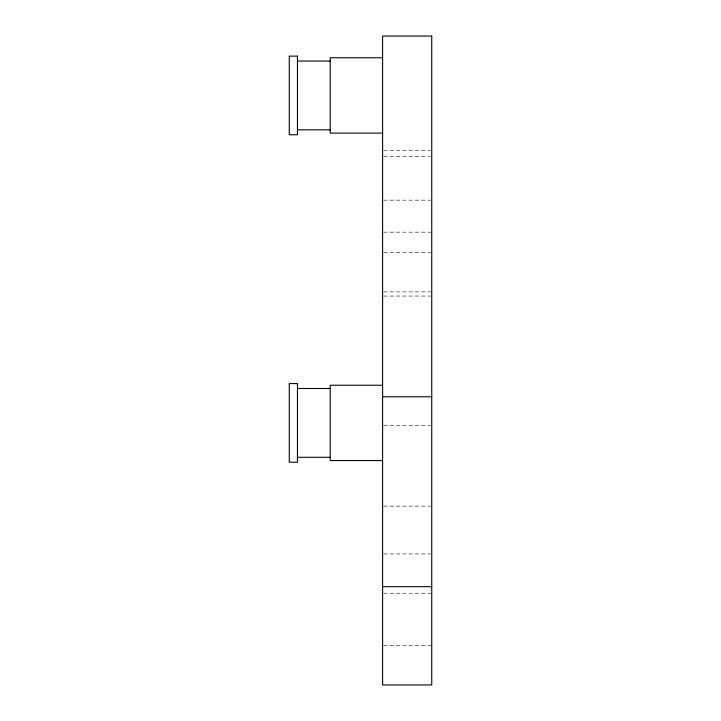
<?xml version="1.0" encoding="UTF-8"?>
<svg xmlns="http://www.w3.org/2000/svg" width="721" height="721" viewBox="0 0 721 721"><rect width="100%" height="100%" fill="white"/><g stroke="black" fill="none" stroke-linecap="round" stroke-linejoin="round"><path stroke-width="0.54" stroke-dasharray="3.6 2.7" d="M383.725 150.274L430.626 150.274M383.725 156.529L430.626 156.529M383.725 200.159L430.626 200.159M383.725 232.162L431.744 232.162M383.725 252.566L430.626 252.566M383.725 291.879L430.626 291.879M383.725 296.052L430.626 296.052M383.725 425.498L430.626 425.498M383.725 506.115L430.626 506.115M383.725 553.926L430.626 553.926M383.725 593.23L431.744 593.23M383.725 645.646L431.744 645.646"/><path stroke-width="1.08" d="M382.608 57.761L330.2 57.761L330.2 133.106L382.608 133.106M297.449 61.042L330.2 61.042M297.449 129.825L330.2 129.825M382.608 385.23L330.2 385.23L330.2 460.566L382.608 460.566M297.449 388.502L330.2 388.502M382.608 396.793L431.744 396.793M297.449 457.294L330.2 457.294M382.608 586.678L431.744 586.678M431.744 36.05L382.608 36.05L382.608 684.95L431.744 684.95L431.744 36.05M297.449 56.13L289.256 56.13L289.256 134.746L297.449 134.746L297.449 56.13M297.449 383.59L289.256 383.59L289.256 462.206L297.449 462.206L297.449 383.59"/></g></svg>
